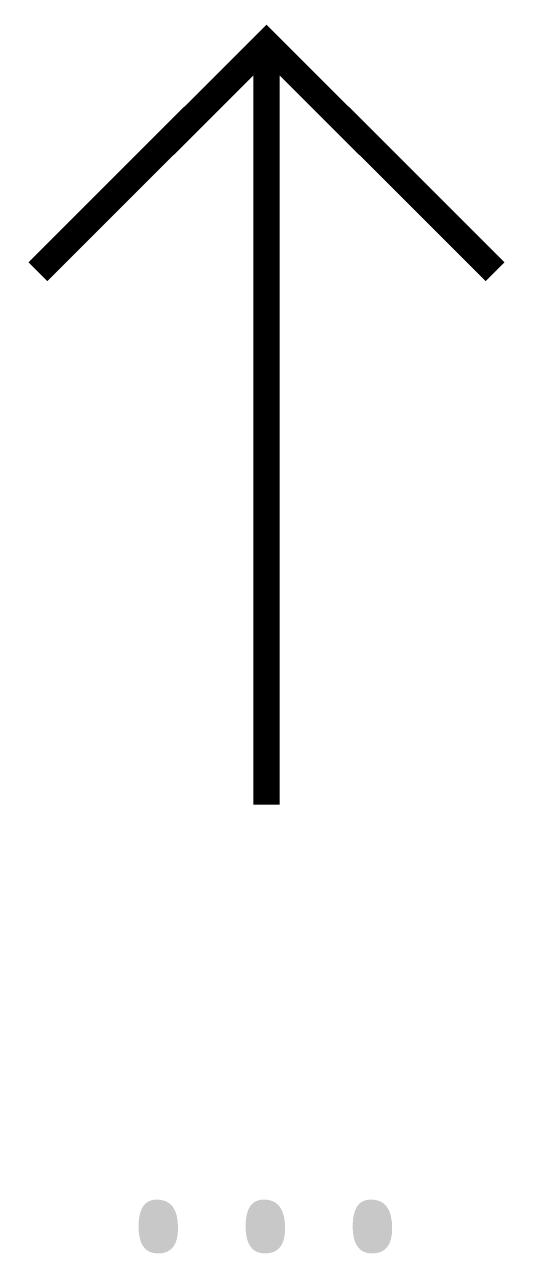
# Model space of a CAD drawing. Extents: x -3.2 to 3.2, y -5.9 to 10.2.
import ezdxf
from ezdxf.enums import TextEntityAlignment as Align

# ---------------------------------------------------------------- set-up
doc = ezdxf.new("R2010")
doc.units = 0
doc.header["$LTSCALE"] = 0.2
doc.styles.add('NLCS-ISO', font='NLCS-ISO.ttf')

msp = doc.modelspace()

# ---------------------------------------------------------------- linework, layer by layer
at = {"linetype": 'Continuous', "const_width": 0.35, "flags": 128}
for points in [[(3, 7), (0, 10), (-3, 7)], [(0, 10), (0, 0)]]:
    msp.add_lwpolyline(points, dxfattribs=at)

# ---------------------------------------------------------------- texts
at = {"lineweight": 50, "style": 'NLCS-ISO'}
msp.add_attdef('...', text='...', height=5, dxfattribs=at).set_placement((-0.015, -0.897), align=Align.TOP_CENTER)

doc.saveas('drawing.dxf')
